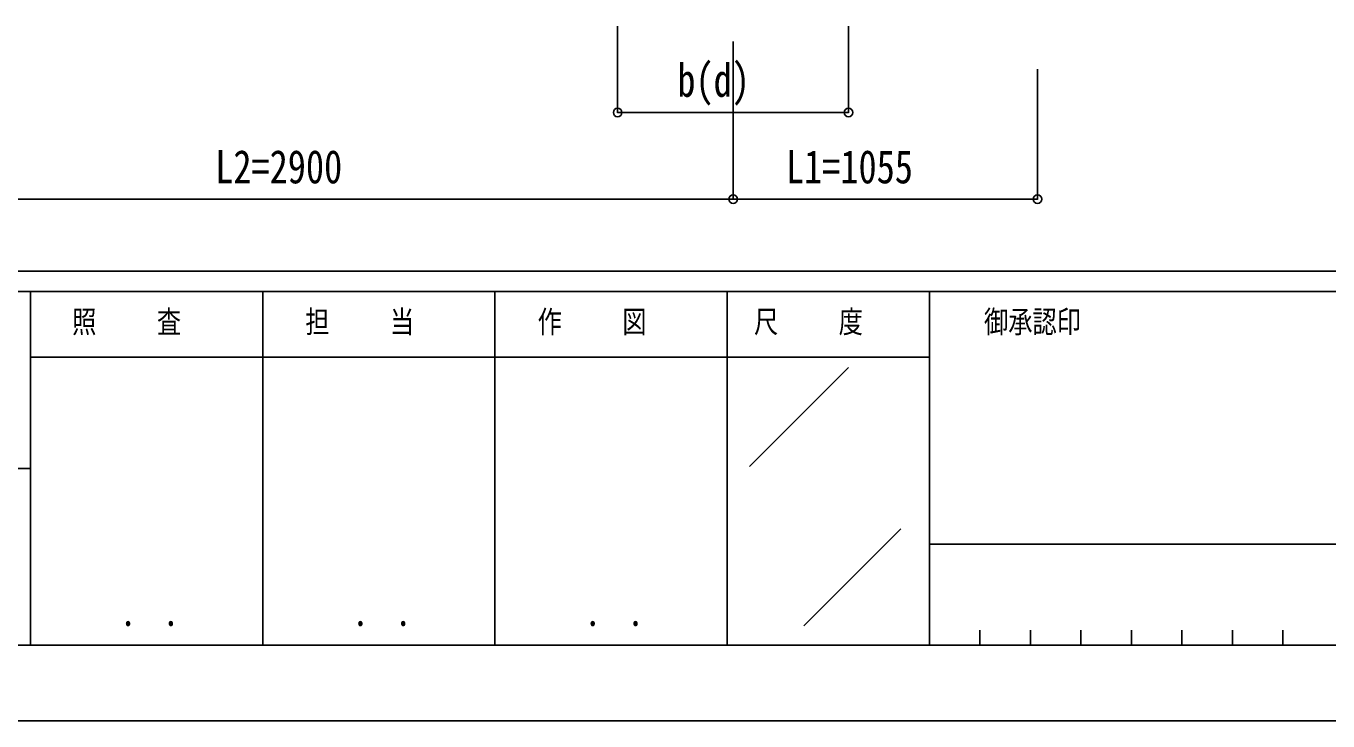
# Model space of a CAD drawing. Units: millimetres, scale not verified. Extents: x -14718 to 14718, y -10396 to 10396.
# Drawn here: x 4518 to 9029, y -10394 to -7987 of the extents above; entities that cross this region are included whole.
import ezdxf
from ezdxf.enums import TextEntityAlignment as Align

# ---------------------------------------------------------------- set-up
doc = ezdxf.new("R2010")
doc.units = ezdxf.units.MM
doc.header["$LTSCALE"] = 50
doc.layers.add('0-5_YKK_D', color=6, linetype='Continuous')
doc.layers.add('0-6_YKK_ZWAK', color=7, linetype='Continuous')
doc.styles.add('ＭＳ ゴシック', font='')
doc.styles.get('ＭＳ ゴシック').set_extended_font_data('MS Gothic')

msp = doc.modelspace()

# ---------------------------------------------------------------- linework, layer by layer
at = {"layer": '0-5_YKK_D'}
for p, q in [((6567.57, -7987.3), (6567.57, -8287.3)), ((7367.57, -7987.3), (7367.57, -8287.3)), ((6967.57, -8039.8), (6967.57, -8587.3)), ((6967.57, -8039.8), (6967.57, -8587.3)), ((8022.58, -8136.63), (8022.58, -8587.3)), ((6567.57, -8286.3), (7367.57, -8286.3)), ((4067.57, -8586.3), (6967.57, -8586.3)), ((6967.57, -8586.3), (8022.58, -8586.3))]:
    msp.add_line(p, q, dxfattribs=at)
for centre in [(6567.57, -8286.3), (7367.57, -8286.3), (6967.57, -8586.3), (6967.57, -8586.3), (8022.58, -8586.3)]:
    msp.add_circle(centre, 14.88, dxfattribs=at)
at = {"layer": '0-6_YKK_ZWAK'}
for p, q in [((13632.57, -8836.3), (-13667.43, -8836.3)), ((4532.57, -8906.3), (-17.43, -8906.3)), ((5337.57, -8906.3), (5337.57, -10131.3)), ((6142.57, -8906.3), (6142.57, -10131.3)), ((6947.57, -8906.3), (6947.57, -10131.3)), ((7647.57, -8906.3), (6947.57, -8906.3)), ((11261.32, -8906.3), (7647.57, -8906.3)), ((7647.57, -8906.3), (7647.57, -10131.3)), ((6947.57, -9133.8), (4532.57, -9133.8)), ((6947.57, -9133.8), (7647.57, -9133.8)), ((7024.87, -9512.82), (7367.63, -9170.05)), ((-17.43, -9518.8), (4532.57, -9518.8)), ((7212.35, -10064.76), (7549.12, -9727.99)), ((7647.57, -9781.3), (11261.32, -9781.3)), ((7822.57, -10078.8), (7822.57, -10131.3)), ((7997.57, -10078.8), (7997.57, -10131.3)), ((8172.57, -10078.8), (8172.57, -10131.3)), ((8347.57, -10078.8), (8347.57, -10131.3)), ((8522.57, -10078.8), (8522.57, -10131.3)), ((8697.57, -10078.8), (8697.57, -10131.3)), ((8872.57, -10078.8), (8872.57, -10131.3)), ((-17.43, -10131.3), (4532.57, -10131.3)), ((4532.57, -10131.3), (6947.57, -10131.3)), ((6947.57, -10131.3), (7647.57, -10131.3)), ((7647.57, -10131.3), (11261.32, -10131.3))]:
    msp.add_line(p, q, dxfattribs=at)
msp.add_lwpolyline([(-14717.5, -10393.8), (14717.5, -10393.8), (14717.5, 10396.2), (-14717.5, 10396.2)], close=True, dxfattribs=at)
msp.add_lwpolyline([(6947.57, -8906.3), (4532.57, -8906.3), (4532.57, -10131.3)], dxfattribs=at)

# ---------------------------------------------------------------- texts
at = {"layer": '0-5_YKK_D', "style": 'ＭＳ ゴシック', "width": 0.8}
for s, p in [('b(d)', (6774.37, -8266.3)), ('L2=2900', (5173.17, -8566.3)), ('L1=1055', (7150.68, -8566.3))]:
    msp.add_text(s, height=115.5, dxfattribs=at).set_placement(p, align=Align.BOTTOM_LEFT)
at = {"layer": '0-6_YKK_ZWAK', "style": 'ＭＳ ゴシック', "width": 0.8}
for s, height, p in [('照     査', 76.98, (4677.47, -9072.55)), ('担     当', 76.98, (5485.27, -9072.55)), ('作     図', 76.98, (6290.27, -9072.55)), ('尺     度', 76.98, (7039.97, -9072.55)), ('御承認印', 76.98, (7836.98, -9072.55)), ('． ．', 90.71, (4847.5, -10094.03)), ('． ．', 90.71, (5652.5, -10094.03)), ('． ．', 90.71, (6457.5, -10094.03))]:
    msp.add_text(s, height=height, dxfattribs=at).set_placement(p, align=Align.BOTTOM_LEFT)

doc.saveas('drawing.dxf')
